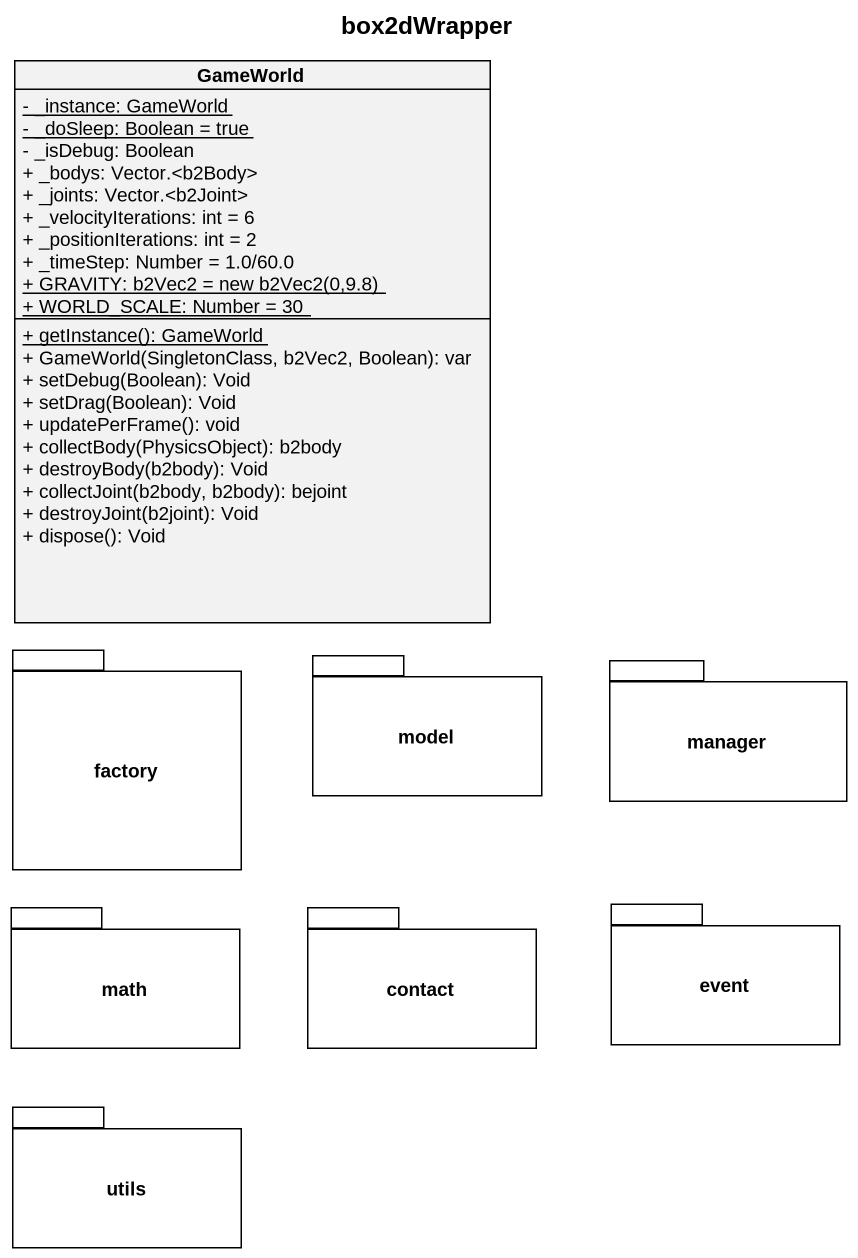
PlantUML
@startuml
title box2dWrapper
hide circle
hide empty members
skinparam classAttributeIconSize 0
class GameWorld {
  {static} - _instance: GameWorld
  {static} - _doSleep: Boolean = true
  - _isDebug: Boolean
  + _bodys: Vector.<b2Body>
  + _joints: Vector.<b2Joint>
  + _velocityIterations: int = 6
  + _positionIterations: int = 2
  + _timeStep: Number = 1.0/60.0
  {static} {field} + GRAVITY: b2Vec2 = new b2Vec2(0,9.8)
  {static} + WORLD_SCALE: Number = 30
  {static} + getInstance(): GameWorld
  + GameWorld(SingletonClass, b2Vec2, Boolean): var
  + setDebug(Boolean): Void
  + setDrag(Boolean): Void
  + updatePerFrame(): void
  + collectBody(PhysicsObject): b2body
  + destroyBody(b2body): Void
  + collectJoint(b2body, b2body): bejoint
  + destroyJoint(b2joint): Void
  + dispose(): Void
}
package factory {
}
package model {
}
package manager {
}
package math {
}
package contact {
}
package event {
}
package utils {
}
@enduml
